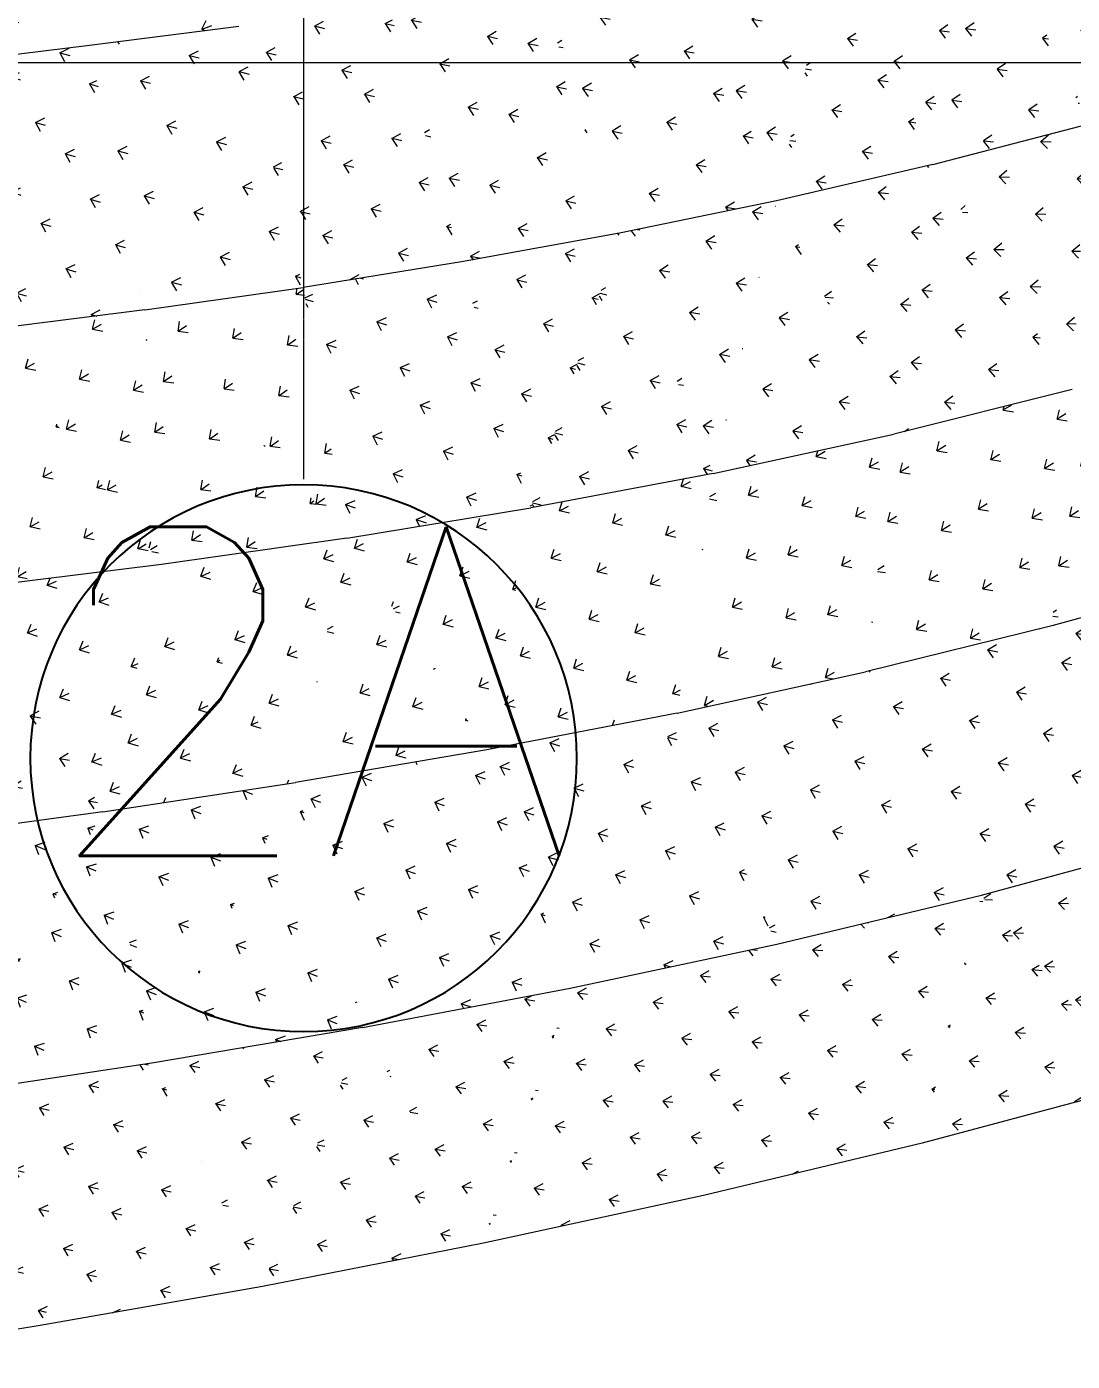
# Model space of a CAD drawing. Header units: millimetres. Extents: x 15878 to 679837, y -72324 to 391440.
# Drawn here: x 74673 to 79454, y -22512 to -16410 of the extents above; entities that cross this region are included whole.
import ezdxf

# ---------------------------------------------------------------- set-up
doc = ezdxf.new("R2010")
doc.units = ezdxf.units.MM
doc.linetypes.add('Grid Line__1_200_', pattern=[10.5, 6, -1.5, 1.5, -1.5])
for name, color, linetype, lineweight in [('A-ANNO-DIMS', 211, 'Continuous', 5), ('A-ANNO-DIMS-500', 211, 'Continuous', 5), ('A-ANNO-NOTE', 131, 'Continuous', 25), ('A-FLOR', 192, 'Continuous', 5), ('A-FLOR-PATT', 8, 'Continuous', 5), ('S-GRID', 1, 'Continuous', 5)]:
    doc.layers.add(name, color=color, linetype=linetype, lineweight=lineweight)
doc.styles.add('Arial', font='arial.ttf', dxfattribs={"width": 0.7, "height": 737.649701})
doc.styles.add('RomanS', font='romans__.ttf', dxfattribs={"height": 1504.746835})
doc.dimstyles.new('Linear_-_1_5mm_Arial', dxfattribs={"dimscale": 304.8, "dimtxt": 750, "dimasz": 1.64042, "dimexe": 1.64042, "dimexo": 0.0625, "dimgap": 0.82021, "dimtad": 1, "dimdec": 0, "dimzin": 0, "dimdsep": 46, "dimtxsty": 'Arial', "dimblk1": 'OBLIQUE', "dimblk2": 'OBLIQUE', "dimsah": 1, "dimcen": 0.09, "dimadec": 0, "dimazin": 0, "dimtfac": 1, "dimtdec": 4, "dimtix": 1, "dimtmove": 0, "dimatfit": 3, "dimfxl": 1.64042, "dimfxlon": 1, "dimtvp": 1, "dimtolj": 1, "dimtzin": 0, "dimarcsym": 2})

# ---------------------------------------------------------------- blocks, each defined once
blk = doc.blocks.new('DIMBLOCK22-1_F')
at = {"layer": 'A-ANNO-DIMS-500'}
for p, q in [((40689.3, -16073.8), (40689.3, -17073.8)), ((40689.3, -16573.8), (40689.3, -16073.8)), ((88339.3, -16073.8), (88339.3, -17073.8)), ((88339.3, -16573.8), (88339.3, -16073.8)), ((40689.3, -16573.8), (40939.3, -16323.8)), ((88339.3, -16573.8), (88589.3, -16323.8)), ((40689.3, -16573.8), (40439.3, -16823.8)), ((40689.3, -16573.8), (88339.3, -16573.8)), ((88339.3, -16573.8), (88089.3, -16823.8))]:
    blk.add_line(p, q, dxfattribs=at)
at = {"layer": 'A-ANNO-DIMS-500', "color": 0, "insert": (63533.5, -15366.9), "char_height": 737.65, "width": 2353.846, "attachment_point": 1, "line_spacing_factor": 0.938532, "style": 'Arial'}
blk.add_mtext('47650', dxfattribs=at)
blk = doc.blocks.new('_Oblique')
at = {"color": 0, "linetype": 'ByBlock', "lineweight": -2}
blk.add_line((-0.5, -0.5), (0.5, 0.5), dxfattribs=at)
blk = doc.blocks.new('DLN_Generic Grid Head - Scale-1_500-2074307-1_F')
at = {"layer": 'A-ANNO-NOTE'}
for start, end in [(360, 180), (180, 360)]:
    blk.add_arc((0, 2.5), 2.5, start, end, dxfattribs=at)

msp = doc.modelspace()

# ---------------------------------------------------------------- hatches: boundary and pattern name
at = {"layer": 'A-FLOR-PATT'}
h = msp.add_hatch(dxfattribs=at)
h.set_pattern_fill('FP_963', color=256, style=0, pattern_type=2)
h.set_pattern_definition([(355.011, (6857.22, 21296.62), (199.3587, 149.14593), [47.381, -309.992]), (310.999, (6857.22, 21296.62), (199.3582, 149.1453), [44.774, -194.022]), (36.801, (6857.22, 21296.62), (-156.6604, 180.2245), [46.683, -202.292])])
h.paths.add_polyline_path([(74960.7, -16494.8), (75109.3, -15292.5), (74506.9, -15384.7), (74651.5, -15738.5)], flags=0)
h = msp.add_hatch(dxfattribs=at)
h.set_pattern_fill('FP_952', color=256, style=0, pattern_type=2)
h.set_pattern_definition([(20.723, (-18040.18, -2803.78), (102.12684, 216.16077), [47.395, -310.078]), (338.886, (-18040.18, -2803.78), (102.12744, 216.15995), [46.674, -202.255]), (64.711, (-18040.18, -2803.78), (-232.2179, 89.67044), [44.826, -194.246])])
h.paths.add_polyline_path([(74960.7, -16494.8), (75642.5, -16407.2), (75109.3, -15292.5), (74971.5, -16407.2)], flags=0)
h = msp.add_hatch(dxfattribs=at)
h.set_pattern_fill('FP_951', color=256, style=0, pattern_type=2)
h.set_pattern_definition([(351.919, (10166.02, 22921.29), (207.60625, 138.06917), [47.331, -309.661]), (307.765, (10166.02, 22921.29), (207.60684, 138.06885), [44.65, -193.485]), (33.626, (10166.02, 22921.29), (-145.8405, 188.2534), [46.749, -202.578])])
h.paths.add_polyline_path([(74281.8, -16576.8), (74960.7, -16494.8), (74506.9, -15384.7), (74297.3, -16494.8)], flags=0)
h = msp.add_hatch(dxfattribs=at)
h.set_pattern_fill('FP_800', color=256, style=0, pattern_type=2)
h.set_pattern_definition([(354.339, (8555.1, 17934.57), (203.30206, 146.49425), [47.096, -308.126]), (309.602, (8555.1, 17934.57), (203.3015, 146.4945), [44.176, -191.431]), (35.775, (8555.1, 17934.57), (-150.1862, 181.53476), [46.984, -203.599])])
h.paths.add_polyline_path([(79525.7, -16854.8), (79713.9, -15654.1), (79048.3, -15820.1), (79454.4, -16700.3)], flags=0)
h = msp.add_hatch(dxfattribs=at)
h.set_pattern_fill('FP_803', color=256, style=0, pattern_type=2)
h.set_pattern_definition([(352.574, (9702.4, 19590.18), (207.48243, 140.69487), [47.117, -308.264]), (307.83, (9702.4, 19590.18), (207.4822, 140.69556), [44.303, -191.981]), (34.142, (9702.4, 19590.18), (-144.92006, 186.624), [47.004, -203.684])])
h.paths.add_polyline_path([(78817.1, -17040.2), (79048.3, -15820.1), (78374.6, -15966.2), (78639.6, -16609.3)], flags=0)
h = msp.add_hatch(dxfattribs=at)
h.set_pattern_fill('FP_789', color=256, style=0, pattern_type=2)
h.set_pattern_definition([(352.94, (10188.99, 19240.43), (207.27224, 141.8671), [46.99, -307.432]), (307.921, (10189, 19240.43), (207.2731, 141.8653), [44.074, -190.986]), (34.39, (10189, 19240.43), (-144.4639, 185.42685), [47.095, -204.078])])
h.paths.add_polyline_path([(78817.1, -17040.2), (79525.7, -16854.8), (79048.3, -15820.1), (78852.2, -16854.8)], flags=0)
h = msp.add_hatch(dxfattribs=at)
h.set_pattern_fill('FP_799', color=256, style=0, pattern_type=2)
h.set_pattern_definition([(350.965, (10805.45, 21165.1), (211.17163, 135.3403), [47.132, -308.358]), (306.199, (10805.45, 21165.1), (211.1716, 135.33845), [44.417, -192.476]), (32.656, (10805.45, 21165.1), (-139.9082, 191.16465), [47.029, -203.79])])
h.paths.add_polyline_path([(78102.4, -17206), (78374.6, -15966.2), (77695.1, -16095.4), (77883.6, -16609.3)], flags=0)
h = msp.add_hatch(dxfattribs=at)
h.set_pattern_fill('FP_787', color=256, style=0, pattern_type=2)
h.set_pattern_definition([(351.308, (11231.42, 20800.41), (210.9918, 136.44237), [47.014, -307.59]), (306.29, (11231.42, 20800.4), (210.9919, 136.44295), [44.205, -191.556]), (32.889, (11231.42, 20800.41), (-139.53786, 190.03276), [47.112, -204.153])])
h.paths.add_polyline_path([(78102.4, -17206), (78817.1, -17040.2), (78374.6, -15966.2), (78138.8, -17040.2)], flags=0)
h = msp.add_hatch(dxfattribs=at)
h.set_pattern_fill('FP_798', color=256, style=0, pattern_type=2)
h.set_pattern_definition([(349.478, (11910.08, 22660.22), (214.4972, 130.3051), [47.138, -308.398]), (304.676, (11910.08, 22660.22), (214.4965, 130.3063), [44.512, -192.883]), (31.279, (11910.08, 22660.22), (-135.0636, 195.2289), [47.058, -203.917])])
h.paths.add_polyline_path([(77383.1, -17353.9), (77695.1, -16095.4), (77011.8, -16210.1), (77141.4, -16609.3)], flags=0)
h = msp.add_hatch(dxfattribs=at)
h.set_pattern_fill('FP_786', color=256, style=0, pattern_type=2)
h.set_pattern_definition([(349.783, (12258.17, 22287.57), (214.3496, 131.2892), [47.035, -307.722]), (304.76, (12258.17, 22287.57), (214.3499, 131.2894), [44.325, -192.076]), (31.487, (12258.17, 22287.57), (-134.78034, 194.2162), [47.13, -204.232])])
h.paths.add_polyline_path([(77383.1, -17353.9), (78102.4, -17206), (77695.1, -16095.4), (77419.7, -17206)], flags=0)
h = msp.add_hatch(dxfattribs=at)
h.set_pattern_fill('FP_793', color=256, style=0, pattern_type=2)
h.set_pattern_definition([(348.081, (13063.67, 24075.29), (217.5672, 125.46714), [47.134, -308.374]), (303.225, (13063.67, 24075.3), (217.5675, 125.4659), [44.58, -193.179]), (29.971, (13063.67, 24075.3), (-130.2747, 198.89074), [47.091, -204.061])])
h.paths.add_polyline_path([(76660.7, -17485.3), (77011.8, -16210.1), (76326.9, -16313.1), (76411.2, -16609.3)], flags=0)
h = msp.add_hatch(dxfattribs=at)
h.set_pattern_fill('FP_788', color=256, style=0, pattern_type=2)
h.set_pattern_definition([(348.333, (13319.15, 23703.33), (217.4564, 126.28436), [47.049, -307.814]), (303.297, (13319.15, 23703.33), (217.455, 126.2858), [44.427, -192.515]), (30.145, (13319.15, 23703.33), (-130.0745, 198.0462), [47.15, -204.316])])
h.paths.add_polyline_path([(76660.7, -17485.3), (77383.1, -17353.9), (77011.8, -16210.1), (76765.8, -17103.5)], flags=0)
h = msp.add_hatch(dxfattribs=at)
h.set_pattern_fill('FP_794', color=256, style=0, pattern_type=2)
h.set_pattern_definition([(346.738, (14315.45, 25408.06), (220.4821, 120.68704), [47.118, -308.271]), (301.811, (14315.45, 25408.06), (220.4806, 120.689), [44.617, -193.339]), (28.695, (14315.45, 25408.06), (-125.4282, 202.2155), [47.128, -204.223])])
h.paths.add_polyline_path([(75936.8, -17601.9), (76326.9, -16313.1), (75642.5, -16407.2), (75692.3, -16609.3)], flags=0)
h = msp.add_hatch(dxfattribs=at)
h.set_pattern_fill('FP_785', color=256, style=0, pattern_type=2)
h.set_pattern_definition([(346.926, (14463.85, 25046.96), (220.4031, 121.299), [47.054, -307.851]), (301.865, (14463.85, 25046.96), (220.4026, 121.2994), [44.504, -192.849]), (28.826, (14463.85, 25046.96), (-125.3015, 201.5822), [47.171, -204.406])])
h.paths.add_polyline_path([(75936.8, -17601.9), (76660.7, -17485.3), (76326.9, -16313.1), (75972.1, -17485.3)], flags=0)
h = msp.add_hatch(dxfattribs=at)
h.set_pattern_fill('FP_796', color=256, style=0, pattern_type=2)
h.set_pattern_definition([(345.409, (15719.16, 26654.85), (223.3341, 115.801), [47.088, -308.074]), (300.388, (15719.16, 26654.85), (223.3335, 115.8007), [44.618, -193.346]), (27.407, (15719.16, 26654.85), (-120.3737, 205.273), [47.169, -204.401])])
h.paths.add_polyline_path([(75212.8, -17705.1), (75642.5, -16407.2), (74960.7, -16494.8), (74984.6, -16609.3)], flags=0)
h = msp.add_hatch(dxfattribs=at)
h.set_pattern_fill('FP_783', color=256, style=0, pattern_type=2)
h.set_pattern_definition([(345.521, (15746.97, 26316.02), (223.28963, 116.16754), [47.049, -307.82]), (300.42, (15746.97, 26316.02), (223.2903, 116.1653), [44.551, -193.053]), (27.486, (15746.97, 26316.02), (-120.31014, 204.8937), [47.194, -204.506])])
h.paths.add_polyline_path([(75212.8, -17705.1), (75936.8, -17601.9), (75642.5, -16407.2), (75247, -17601.9)], flags=0)
h = msp.add_hatch(dxfattribs=at)
h.set_pattern_fill('FP_792', color=256, style=0, pattern_type=2)
h.set_pattern_definition([(344.01, (17333.71, 27820.84), (226.25972, 110.48294), [47.046, -307.799]), (298.88, (17333.7, 27820.84), (226.2607, 110.4808), [44.589, -193.219]), (26.026, (17333.71, 27820.84), (-114.856, 208.2324), [47.211, -204.582])])
h.paths.add_polyline_path([(74489.2, -17796.2), (74960.7, -16494.8), (74282.7, -16582), (74287.3, -16609.3)], flags=0)
h = msp.add_hatch(dxfattribs=at)
h.set_pattern_fill('FP_781', color=256, style=0, pattern_type=2)
h.set_pattern_definition([(344.052, (17250.9, 27512.43), (226.2435, 110.62088), [47.031, -307.701]), (298.893, (17250.9, 27512.43), (226.24265, 110.6228), [44.564, -193.109]), (26.056, (17250.9, 27512.43), (-114.8351, 208.0888), [47.22, -204.62])])
h.paths.add_polyline_path([(74489.2, -17796.2), (75212.8, -17705.1), (74960.7, -16494.8), (74919.2, -16609.3)], flags=0)
h = msp.add_hatch(dxfattribs=at)
h.set_pattern_fill('FP_632', color=256, style=0, pattern_type=2)
h.set_pattern_definition([(358.694, (1828.3, 15886.55), (190.1736, 161.73257), [47.292, -309.406]), (314.415, (1828.3, 15886.55), (190.17514, 161.73014), [44.589, -193.219]), (40.379, (1828.3, 15886.55), (-166.43085, 169.8627), [46.809, -202.838])])
h.paths.add_polyline_path([(79454.4, -18069.2), (79525.7, -16854.8), (78817.1, -17040.2), (79048.3, -17413.4)], flags=0)
h = msp.add_hatch(dxfattribs=at)
h.set_pattern_fill('FP_635', color=256, style=0, pattern_type=2)
h.set_pattern_definition([(354.599, (6031.37, 19119.59), (201.91075, 148.12464), [47.188, -308.723]), (310.004, (6031.37, 19119.59), (201.9093, 148.1262), [44.457, -192.649]), (36.264, (6031.37, 19119.59), (-152.4195, 181.62575), [46.953, -203.464])])
h.paths.add_polyline_path([(78638.7, -18272.7), (78817.1, -17040.2), (78102.4, -17206), (78374.6, -17747.5)], flags=0)
h = msp.add_hatch(dxfattribs=at)
h.set_pattern_fill('FP_621', color=256, style=0, pattern_type=2)
h.set_pattern_definition([(354.735, (6143.1, 18663.89), (201.83856, 148.5576), [47.144, -308.439]), (310.039, (6143.1, 18663.89), (201.8391, 148.5579), [44.373, -192.284]), (36.354, (6143.1, 18663.89), (-152.2436, 181.18654), [46.99, -203.625])])
h.paths.add_polyline_path([(78638.7, -18272.7), (79454.4, -18069.2), (78817.1, -17040.2)], flags=0)
h = msp.add_hatch(dxfattribs=at)
h.set_pattern_fill('FP_631', color=256, style=0, pattern_type=2)
h.set_pattern_definition([(350.508, (10485.7, 21961.14), (212.5887, 133.72794), [47.064, -307.912]), (305.575, (10485.7, 21961.14), (212.5904, 133.7244), [44.323, -192.066]), (32.171, (10485.7, 21961.14), (-137.52375, 192.2681), [47.091, -204.06])])
h.paths.add_polyline_path([(77812.8, -18452.1), (78102.4, -17206), (77383.1, -17353.9), (77766.7, -18334.5)], flags=0)
h = msp.add_hatch(dxfattribs=at)
h.set_pattern_fill('FP_619', color=256, style=0, pattern_type=2)
h.set_pattern_definition([(350.603, (10506.27, 21536.9), (212.53835, 134.0336), [47.03, -307.693]), (305.6, (10506.27, 21536.9), (212.539, 134.0324), [44.264, -191.81]), (32.237, (10506.27, 21536.9), (-137.4251, 191.95076), [47.113, -204.158])])
h.paths.add_polyline_path([(77812.8, -18452.1), (78638.7, -18272.7), (78102.4, -17206)], flags=0)
h = msp.add_hatch(dxfattribs=at)
h.set_pattern_fill('FP_630', color=256, style=0, pattern_type=2)
h.set_pattern_definition([(346.436, (15113.52, 24392.39), (222.10132, 118.70307), [46.92, -306.972]), (301.152, (15113.52, 24392.4), (222.0994, 118.7059), [44.191, -191.496]), (28.123, (15113.52, 24392.39), (-121.9225, 201.7012), [47.218, -204.613])])
h.paths.add_polyline_path([(76978.3, -18609.7), (77383.1, -17353.9), (76660.7, -17485.3), (76765.8, -17857.5)], flags=0)
h = msp.add_hatch(dxfattribs=at)
h.set_pattern_fill('FP_618', color=256, style=0, pattern_type=2)
h.set_pattern_definition([(346.495, (15052.47, 24016.74), (222.0683, 118.8969), [46.897, -306.826]), (301.167, (15052.47, 24016.74), (222.0678, 118.8982), [44.155, -191.337]), (28.165, (15052.47, 24016.74), (-121.87446, 201.50224), [47.23, -204.664])])
h.paths.add_polyline_path([(76978.3, -18609.7), (77812.8, -18452.1), (77383.1, -17353.9)], flags=0)
h = msp.add_hatch(dxfattribs=at)
h.set_pattern_fill('FP_628', color=256, style=0, pattern_type=2)
h.set_pattern_definition([(342.41, (19826.55, 26405.32), (230.34858, 103.27566), [46.758, -305.915]), (296.763, (19826.55, 26405.32), (230.34865, 103.2754), [44.069, -190.964]), (24.149, (19826.55, 26405.32), (-105.8362, 209.8548), [47.333, -205.108])])
h.paths.add_polyline_path([(76136.7, -18747.6), (76660.7, -17485.3), (75936.8, -17601.9)], flags=0)
h = msp.add_hatch(dxfattribs=at)
h.set_pattern_fill('FP_620', color=256, style=0, pattern_type=2)
h.set_pattern_definition([(342.437, (19694.62, 26093.89), (230.334, 103.36606), [46.747, -305.844]), (296.77, (19694.62, 26093.9), (230.334, 103.3653), [44.052, -190.891]), (24.169, (19694.62, 26093.89), (-105.8209, 209.7622), [47.337, -205.127])])
h.paths.add_polyline_path([(76136.7, -18747.6), (76978.3, -18609.7), (76660.7, -17485.3)], flags=0)
h = msp.add_hatch(dxfattribs=at)
h.set_pattern_fill('FP_627', color=256, style=0, pattern_type=2)
h.set_pattern_definition([(34.582, (-27127.28, -18675.24), (40.02643, 231.64217), [46.773, -306.012]), (352.852, (-27127.28, -18675.24), (40.0249, 231.6419), [47.323, -205.065]), (80.197, (-27127.28, -18675.24), (-250.4265, 31.40443), [44.076, -190.998])])
h.paths.add_polyline_path([(76136.7, -18747.6), (75936.8, -17601.9), (75212.8, -17705.1)], flags=0)
h = msp.add_hatch(dxfattribs=at)
h.set_pattern_fill('FP_625', color=256, style=0, pattern_type=2)
h.set_pattern_definition([(30.216, (-25566.55, -13025.18), (59.49454, 228.2924), [46.966, -307.273]), (348.535, (-25566.55, -13025.18), (59.4945, 228.2916), [47.182, -204.455]), (75.393, (-25566.55, -13025.18), (-246.6151, 50.0179), [44.234, -191.682])])
h.paths.add_polyline_path([(75289.6, -18868.3), (75212.8, -17705.1), (74489.2, -17796.2)], flags=0)
h = msp.add_hatch(dxfattribs=at)
h.set_pattern_fill('FP_617', color=256, style=0, pattern_type=2)
h.set_pattern_definition([(34.582, (-27154.07, -18673.18), (40.02396, 231.64047), [46.773, -306.01]), (352.852, (-27154.07, -18673.18), (40.0237, 231.64004), [47.323, -205.066]), (80.197, (-27154.07, -18673.18), (-250.42734, 31.4056), [44.076, -190.997])])
h.paths.add_polyline_path([(75289.6, -18868.3), (76136.7, -18747.6), (75212.8, -17705.1)], flags=0)
h = msp.add_hatch(dxfattribs=at)
h.set_pattern_fill('FP_616', color=256, style=0, pattern_type=2)
h.set_pattern_definition([(30.198, (-25617.04, -12989.36), (59.50618, 228.2318), [46.96, -307.235]), (348.523, (-25617.04, -12989.36), (59.5043, 228.23275), [47.185, -204.469]), (75.387, (-25617.04, -12989.36), (-246.62144, 50.0747), [44.224, -191.638])])
h.paths.add_polyline_path([(74438.5, -18974), (75289.6, -18868.3), (74489.2, -17796.2)], flags=0)
h = msp.add_hatch(dxfattribs=at)
h.set_pattern_fill('FP_461', color=256, style=0, pattern_type=2)
h.set_pattern_definition([(31.514, (-23350.58, -20134.11), (56.92646, 226.31323), [47.122, -308.292]), (350.645, (-23350.58, -20134.11), (56.9284, 226.31215), [46.76, -202.625]), (75.88, (-23350.58, -20134.11), (-246.0669, 40.5387), [43.756, -189.607])])
h.paths.add_polyline_path([(79361.2, -19149.9), (79454.4, -18069.2), (78638.7, -18272.7), (79038.8, -18758.5)], flags=0)
h = msp.add_hatch(dxfattribs=at)
h.set_pattern_fill('FP_464', color=256, style=0, pattern_type=2)
h.set_pattern_definition([(33.218, (-23487.88, -22750.5), (50.01004, 227.51562), [47.103, -308.169]), (352.422, (-23487.88, -22750.5), (50.0096, 227.516), [46.76, -202.625]), (77.603, (-23487.88, -22750.5), (-247.2064, 32.88815), [43.678, -189.27])])
h.paths.add_polyline_path([(79361.2, -19149.9), (80203.6, -18915.5), (79454.4, -18069.2), (79381.4, -18915.5)], flags=0)
h = msp.add_hatch(dxfattribs=at)
h.set_pattern_fill('FP_462', color=256, style=0, pattern_type=2)
h.set_pattern_definition([(29.79, (-23248.24, -17371.1), (63.73885, 224.79277), [47.128, -308.335]), (348.861, (-23248.24, -17371.1), (63.7393, 224.792), [46.772, -202.678]), (74.169, (-23248.24, -17371.1), (-244.75016, 48.193), [43.81, -189.844])])
h.paths.add_polyline_path([(78508.5, -19359.9), (78638.7, -18272.7), (77812.8, -18452.1), (78102.7, -18830.4)], flags=0)
h = msp.add_hatch(dxfattribs=at)
h.set_pattern_fill('FP_457', color=256, style=0, pattern_type=2)
h.set_pattern_definition([(31.48, (-23475.19, -19957.22), (56.94866, 226.19436), [47.112, -308.231]), (350.624, (-23475.19, -19957.22), (56.9507, 226.19385), [46.768, -202.66]), (75.868, (-23475.19, -19957.22), (-246.09566, 40.63467), [43.735, -189.518])])
h.paths.add_polyline_path([(78508.5, -19359.9), (79361.2, -19149.9), (78638.7, -18272.7), (78533.6, -19149.9)], flags=0)
h = msp.add_hatch(dxfattribs=at)
h.set_pattern_fill('FP_460', color=256, style=0, pattern_type=2)
h.set_pattern_definition([(28.12, (-23057.05, -14617.65), (70.41215, 223.22453), [47.144, -308.438]), (347.116, (-23057.05, -14617.65), (70.408, 223.2256), [46.777, -202.702]), (72.494, (-23057.05, -14617.65), (-243.19815, 55.6288), [43.887, -190.179])])
h.paths.add_polyline_path([(77646.7, -19547.7), (77812.8, -18452.1), (76978.3, -18609.7)], flags=0)
h = msp.add_hatch(dxfattribs=at)
h.set_pattern_fill('FP_450', color=256, style=0, pattern_type=2)
h.set_pattern_definition([(29.797, (-23373.34, -17170.58), (63.73506, 224.81757), [47.13, -308.348]), (348.865, (-23373.34, -17170.58), (63.7367, 224.8163), [46.77, -202.671]), (74.172, (-23373.34, -17170.58), (-244.74593, 48.171), [43.814, -189.862])])
h.paths.add_polyline_path([(77646.7, -19547.7), (78508.5, -19359.9), (77812.8, -18452.1), (77675.2, -19359.9)], flags=0)
h = msp.add_hatch(dxfattribs=at)
h.set_pattern_fill('FP_463', color=256, style=0, pattern_type=2)
h.set_pattern_definition([(26.499, (-22779.71, -11876.58), (76.96338, 221.59833), [47.168, -308.594]), (345.405, (-22779.71, -11876.58), (76.96316, 221.5992), [46.776, -202.697]), (70.847, (-22779.71, -11876.58), (-241.42207, 62.8655), [43.984, -190.599])])
h.paths.add_polyline_path([(76777.4, -19715.4), (76978.3, -18609.7), (76136.7, -18747.6), (76765.8, -19697.9)], flags=0)
h = msp.add_hatch(dxfattribs=at)
h.set_pattern_fill('FP_448', color=256, style=0, pattern_type=2)
h.set_pattern_definition([(28.164, (-23184.5, -14394.53), (70.38608, 223.37565), [47.155, -308.513]), (347.143, (-23184.5, -14394.53), (70.3868, 223.375), [46.767, -202.657]), (72.51, (-23184.5, -14394.53), (-243.1706, 55.5012), [43.913, -190.29])])
h.paths.add_polyline_path([(76777.4, -19715.4), (77646.7, -19547.7), (76978.3, -18609.7), (76800.9, -19586.3)], flags=0)
h = msp.add_hatch(dxfattribs=at)
h.set_pattern_fill('FP_459', color=256, style=0, pattern_type=2)
h.set_pattern_definition([(24.917, (-22417.4, -9148.94), (83.42746, 219.89548), [47.199, -308.796]), (343.723, (-22417.4, -9148.94), (83.4254, 219.8953), [46.768, -202.661]), (69.224, (-22417.4, -9148.94), (-239.432, 69.91017), [44.098, -191.091])])
h.paths.add_polyline_path([(75901.9, -19865.3), (76136.7, -18747.6), (75289.6, -18868.3), (75730.5, -19586.3)], flags=0)
h = msp.add_hatch(dxfattribs=at)
h.set_pattern_fill('FP_447', color=256, style=0, pattern_type=2)
h.set_pattern_definition([(26.573, (-22909.9, -11631.15), (76.93066, 221.85456), [47.187, -308.72]), (345.452, (-22909.9, -11631.15), (76.9286, 221.85546), [46.758, -202.618]), (70.876, (-22909.9, -11631.15), (-241.3814, 62.6409), [44.028, -190.787])])
h.paths.add_polyline_path([(75901.9, -19865.3), (76777.4, -19715.4), (76136.7, -18747.6), (75933.4, -19715.4)], flags=0)
h = msp.add_hatch(dxfattribs=at)
h.set_pattern_fill('FP_458', color=256, style=0, pattern_type=2)
h.set_pattern_definition([(23.367, (-21969.62, -6434.49), (89.8229, 218.09603), [47.235, -309.036]), (342.063, (-21969.62, -6434.49), (89.8229, 218.0955), [46.753, -202.595]), (67.615, (-21969.62, -6434.49), (-237.2275, 76.79475), [44.225, -191.643])])
h.paths.add_polyline_path([(75021.4, -19999.5), (75289.6, -18868.3), (74438.5, -18974), (74786.6, -19586.3)], flags=0)
h = msp.add_hatch(dxfattribs=at)
h.set_pattern_fill('FP_449', color=256, style=0, pattern_type=2)
h.set_pattern_definition([(25.018, (-22549.52, -8881.05), (83.3855, 220.24), [47.224, -308.962]), (343.786, (-22549.52, -8881.05), (83.3871, 220.2391), [46.743, -202.553]), (69.262, (-22549.52, -8881.05), (-239.38046, 69.61165), [44.156, -191.341])])
h.paths.add_polyline_path([(75021.4, -19999.5), (75901.9, -19865.3), (75289.6, -18868.3), (75053.2, -19865.3)], flags=0)
h = msp.add_hatch(dxfattribs=at)
h.set_pattern_fill('FP_293', color=256, style=0, pattern_type=2)
h.set_pattern_definition([(352.818, (7731.23, 19160.93), (207.95607, 141.25126), [46.915, -306.939]), (307.653, (7731.23, 19160.93), (207.9563, 141.2522), [43.929, -190.358]), (34.185, (7731.23, 19160.93), (-143.11804, 185.4927), [47.136, -204.256])])
h.paths.add_polyline_path([(79965.3, -20130.1), (80203.6, -18915.5), (79361.2, -19149.9), (79630.1, -19586.3)], flags=0)
h = msp.add_hatch(dxfattribs=at)
h.set_pattern_fill('FP_446', color=256, style=0, pattern_type=2)
h.set_pattern_definition([(349.118, (11363.76, 24053.54), (215.72833, 126.66193), [47.125, -308.313]), (304.529, (11363.76, 24053.54), (215.72925, 126.6598), [44.1, -191.099]), (30.419, (11363.76, 24053.54), (-133.3182, 193.76374), [46.906, -203.258])])
h.paths.add_polyline_path([(74137.5, -20120.2), (75021.4, -19999.5), (74438.5, -18974), (74169.2, -19999.5)], flags=0)
h = msp.add_hatch(dxfattribs=at)
h.set_pattern_fill('FP_292', color=256, style=0, pattern_type=2)
h.set_pattern_definition([(349.667, (10785.18, 21483.66), (215.55902, 130.1177), [46.846, -306.486]), (304.31, (10785.18, 21483.66), (215.55885, 130.1176), [43.923, -190.331]), (31.116, (10785.18, 21483.66), (-132.0403, 193.4947), [47.21, -204.576])])
h.paths.add_polyline_path([(79038.8, -20380.2), (79361.2, -19149.9), (78508.5, -19359.9), (78626.1, -19586.3)], flags=0)
h = msp.add_hatch(dxfattribs=at)
h.set_pattern_fill('FP_294', color=256, style=0, pattern_type=2)
h.set_pattern_definition([(349.874, (11003.65, 20996.36), (215.40904, 130.79045), [46.761, -305.933]), (304.355, (11003.65, 20996.36), (215.4092, 130.7886), [43.788, -189.75]), (31.265, (11003.65, 20996.36), (-131.7912, 192.79874), [47.251, -204.755])])
h.paths.add_polyline_path([(79038.8, -20380.2), (79965.3, -20130.1), (79361.2, -19149.9), (79246.8, -19586.3)], flags=0)
h = msp.add_hatch(dxfattribs=at)
h.set_pattern_fill('FP_289', color=256, style=0, pattern_type=2)
h.set_pattern_definition([(346.666, (13768.21, 23570.27), (222.20013, 119.1928), [46.776, -306.031]), (301.123, (13768.2, 23570.27), (222.20015, 119.1916), [43.928, -190.355]), (28.21, (13768.2, 23570.27), (-121.0961, 200.5596), [47.278, -204.872])])
h.paths.add_polyline_path([(78102.7, -20604.8), (78508.5, -19359.9), (77646.7, -19547.7), (77663.4, -19586.3)], flags=0)
h = msp.add_hatch(dxfattribs=at)
h.set_pattern_fill('FP_284', color=256, style=0, pattern_type=2)
h.set_pattern_definition([(346.865, (13945.59, 23096.4), (222.06095, 119.84906), [46.693, -305.486]), (301.169, (13945.59, 23096.4), (222.0605, 119.8483), [43.8, -189.802]), (28.356, (13945.59, 23096.4), (-120.90395, 199.88084), [47.313, -205.025])])
h.paths.add_polyline_path([(78102.7, -20604.8), (79038.8, -20380.2), (78508.5, -19359.9), (78434.7, -19586.3)], flags=0)
h = msp.add_hatch(dxfattribs=at)
h.set_pattern_fill('FP_290', color=256, style=0, pattern_type=2)
h.set_pattern_definition([(343.827, (16649.53, 25439.31), (227.93154, 108.59596), [46.707, -305.581]), (298.108, (16649.53, 25439.31), (227.931, 108.5971), [43.943, -190.419]), (25.475, (16649.53, 25439.31), (-110.4148, 206.7216), [47.34, -205.139])])
h.paths.add_polyline_path([(77158.7, -20806), (77646.7, -19547.7), (76777.4, -19715.4), (76978.3, -20289.9)], flags=0)
h = msp.add_hatch(dxfattribs=at)
h.set_pattern_fill('FP_285', color=256, style=0, pattern_type=2)
h.set_pattern_definition([(344.015, (16785.67, 24983.94), (227.80563, 109.22594), [46.627, -305.053]), (298.152, (16785.67, 24983.94), (227.8069, 109.2233), [43.823, -189.901]), (25.616, (16785.67, 24983.94), (-110.2751, 206.07354), [47.369, -205.268])])
h.paths.add_polyline_path([(77158.7, -20806), (78102.7, -20604.8), (77646.7, -19547.7), (77581.7, -19715.4)], flags=0)
h = msp.add_hatch(dxfattribs=at)
h.set_pattern_fill('FP_288', color=256, style=0, pattern_type=2)
h.set_pattern_definition([(341.157, (19407.38, 27111.75), (232.8237, 98.4191), [46.639, -305.137]), (295.272, (19407.38, 27111.75), (232.8229, 98.4205), [43.964, -190.511]), (22.915, (19407.38, 27111.75), (-100.1013, 212.034), [47.395, -205.376])])
h.paths.add_polyline_path([(76208.6, -20986.1), (76777.4, -19715.4), (75901.9, -19865.3), (76136.7, -20723.3)], flags=0)
h = msp.add_hatch(dxfattribs=at)
h.set_pattern_fill('FP_278', color=256, style=0, pattern_type=2)
h.set_pattern_definition([(341.331, (19501.94, 26680.38), (232.713, 99.01107), [46.563, -304.636]), (295.314, (19501.94, 26680.38), (232.7129, 99.0102), [43.854, -190.035]), (23.048, (19501.94, 26680.38), (-100.0062, 211.4303), [47.419, -205.481])])
h.paths.add_polyline_path([(76208.6, -20986.1), (77158.7, -20806), (76777.4, -19715.4), (76710.3, -19865.3)], flags=0)
h = msp.add_hatch(dxfattribs=at)
h.set_pattern_fill('FP_291', color=256, style=0, pattern_type=2)
h.set_pattern_definition([(338.662, (22027.92, 28608.94), (236.95238, 88.7416), [46.573, -304.7]), (292.621, (22027.92, 28608.94), (236.953, 88.73885), [43.989, -190.619]), (20.531, (22027.92, 28608.94), (-90.2382, 216.5595), [47.442, -205.582])])
h.paths.add_polyline_path([(75254.1, -21147.1), (75901.9, -19865.3), (75021.4, -19999.5)], flags=0)
h = msp.add_hatch(dxfattribs=at)
h.set_pattern_fill('FP_275', color=256, style=0, pattern_type=2)
h.set_pattern_definition([(338.819, (22080.4, 28207.42), (236.85804, 89.28427), [46.502, -304.235]), (292.66, (22080.4, 28207.42), (236.8586, 89.28255), [43.89, -190.191]), (20.654, (22080.4, 28207.42), (-90.1838, 216.01165), [47.461, -205.666])])
h.paths.add_polyline_path([(75254.1, -21147.1), (76208.6, -20986.1), (75901.9, -19865.3), (75746.2, -20173.4)], flags=0)
h = msp.add_hatch(dxfattribs=at)
h.set_pattern_fill('FP_287', color=256, style=0, pattern_type=2)
h.set_pattern_definition([(336.343, (24503.95, 29951.42), (240.40168, 79.61482), [46.506, -304.267]), (290.157, (24503.95, 29951.42), (240.4023, 79.6122), [44.015, -190.73]), (18.323, (24503.95, 29951.42), (-80.892, 220.3675), [47.483, -205.759])])
h.paths.add_polyline_path([(74296.9, -21291.2), (75021.4, -19999.5), (74137.5, -20120.2)], flags=0)
h = msp.add_hatch(dxfattribs=at)
h.set_pattern_fill('FP_274', color=256, style=0, pattern_type=2)
h.set_pattern_definition([(336.481, (24513.6, 29585.67), (240.32255, 80.10067), [46.443, -303.849]), (290.192, (24513.6, 29585.67), (240.3236, 80.0986), [43.928, -190.357]), (18.433, (24513.6, 29585.67), (-80.8681, 219.88635), [47.498, -205.823])])
h.paths.add_polyline_path([(74296.9, -21291.2), (75254.1, -21147.1), (75021.4, -19999.5), (74843.5, -20316.7)], flags=0)
h = msp.add_hatch(dxfattribs=at)
h.set_pattern_fill('FP_127', color=256, style=0, pattern_type=2)
h.set_pattern_definition([(357.052, (18548.84, 5780.98), (206.43415, 135.3493), [46.296, -302.893]), (312.866, (18548.84, 5780.98), (206.4342, 135.35), [39.219, -169.948]), (33.251, (18548.84, 5780.98), (-142.2926, 153.30797), [46.284, -200.565])])
h.paths.add_polyline_path([(79757.8, -21250.5), (79965.3, -20130.1), (79038.8, -20380.2)], flags=0)
h = msp.add_hatch(dxfattribs=at)
h.set_pattern_fill('FP_125', color=256, style=0, pattern_type=2)
h.set_pattern_definition([(354.925, (20051.14, 7637.06), (211.34503, 128.34664), [46.256, -302.629]), (310.54, (20051.14, 7637.06), (211.3461, 128.3442), [39.281, -170.219]), (31.269, (20051.14, 7637.06), (-136.17005, 159.2099), [46.362, -200.902])])
h.paths.add_polyline_path([(78767.2, -21514.2), (79038.8, -20380.2), (78102.7, -20604.8)], flags=0)
h = msp.add_hatch(dxfattribs=at)
h.set_pattern_fill('FP_129', color=256, style=0, pattern_type=2)
h.set_pattern_definition([(355.351, (20638.59, 7104.78), (211.27322, 129.6847), [46.081, -301.482]), (310.568, (20638.6, 7104.78), (211.2742, 129.6837), [38.963, -168.841]), (31.542, (20638.59, 7104.78), (-135.1447, 157.8557), [46.481, -201.419])])
h.paths.add_polyline_path([(78767.2, -21514.2), (79757.8, -21250.5), (79038.8, -20380.2)], flags=0)
h = msp.add_hatch(dxfattribs=at)
h.set_pattern_fill('FP_126', color=256, style=0, pattern_type=2)
h.set_pattern_definition([(352.891, (21481.02, 9447.1), (215.77577, 121.66546), [46.215, -302.363]), (308.293, (21481.02, 9447.1), (215.7762, 121.6648), [39.372, -170.61]), (29.417, (21481.02, 9447.1), (-130.1243, 164.80325), [46.446, -201.267])])
h.paths.add_polyline_path([(77768.2, -21753.9), (78102.7, -20604.8), (77158.7, -20806)], flags=0)
h = msp.add_hatch(dxfattribs=at)
h.set_pattern_fill('FP_120', color=256, style=0, pattern_type=2)
h.set_pattern_definition([(353.338, (22061.5, 8905.03), (215.69932, 123.05518), [46.033, -301.173]), (308.336, (22061.5, 8905.03), (215.7, 123.0537), [39.044, -169.19]), (29.704, (22061.5, 8905.03), (-129.1613, 163.3359), [46.562, -201.77])])
h.paths.add_polyline_path([(77768.2, -21753.9), (78767.2, -21514.2), (78102.7, -20604.8)], flags=0)
h = msp.add_hatch(dxfattribs=at)
h.set_pattern_fill('FP_124', color=256, style=0, pattern_type=2)
h.set_pattern_definition([(350.943, (22853.29, 11215.98), (219.79555, 115.27467), [46.173, -302.084]), (306.118, (22853.3, 11215.98), (219.7956, 115.2736), [39.481, -171.085]), (27.675, (22853.29, 11215.98), (-124.11825, 170.0973), [46.536, -201.654])])
h.paths.add_polyline_path([(76762.4, -21971.6), (77158.7, -20806), (76208.6, -20986.1)], flags=0)
h = msp.add_hatch(dxfattribs=at)
h.set_pattern_fill('FP_122', color=256, style=0, pattern_type=2)
h.set_pattern_definition([(351.402, (23417.68, 10665.72), (219.71265, 116.6912), [45.987, -300.869]), (306.175, (23417.68, 10665.72), (219.7138, 116.6907), [39.15, -169.65]), (27.973, (23417.68, 10665.72), (-123.2447, 168.54696), [46.646, -202.132])])
h.paths.add_polyline_path([(76762.4, -21971.6), (77768.2, -21753.9), (77158.7, -20806), (76765.8, -21961.3)], flags=0)
h = msp.add_hatch(dxfattribs=at)
h.set_pattern_fill('FP_123', color=256, style=0, pattern_type=2)
h.set_pattern_definition([(349.071, (24183.9, 12946.16), (223.4629, 109.1284), [46.126, -301.781]), (304.008, (24183.9, 12946.16), (223.4638, 109.1286), [39.603, -171.612]), (26.028, (24183.9, 12946.16), (-118.1323, 175.09), [46.629, -202.058])])
h.paths.add_polyline_path([(75750.8, -22169.1), (76208.6, -20986.1), (75254.1, -21147.1)], flags=0)
h = msp.add_hatch(dxfattribs=at)
h.set_pattern_fill('FP_111', color=256, style=0, pattern_type=2)
h.set_pattern_definition([(349.535, (24724.99, 12390.73), (223.37333, 110.5556), [45.94, -300.56]), (304.078, (24724.99, 12390.73), (223.3721, 110.5587), [39.274, -170.186]), (26.333, (24724.99, 12390.73), (-117.36405, 173.4907), [46.732, -202.504])])
h.paths.add_polyline_path([(75750.8, -22169.1), (76762.4, -21971.6), (76208.6, -20986.1), (75827.3, -21971.6)], flags=0)
h = msp.add_hatch(dxfattribs=at)
h.set_pattern_fill('FP_118', color=256, style=0, pattern_type=2)
h.set_pattern_definition([(347.268, (25489.31, 14637.65), (226.8264, 103.18977), [46.075, -301.446]), (301.956, (25489.3, 14637.65), (226.8266, 103.1876), [39.73, -172.163]), (24.462, (25489.31, 14637.65), (-112.1494, 179.78094), [46.724, -202.471])])
h.paths.add_polyline_path([(74735, -22348.5), (75254.1, -21147.1), (74296.9, -21291.2)], flags=0)
h = msp.add_hatch(dxfattribs=at)
h.set_pattern_fill('FP_112', color=256, style=0, pattern_type=2)
h.set_pattern_definition([(347.73, (26001.21, 14081.29), (226.72886, 104.61048), [45.89, -300.232]), (302.036, (26001.2, 14081.29), (226.729, 104.6116), [39.408, -170.766]), (24.768, (26001.2, 14081.29), (-111.48596, 178.1679), [46.818, -202.88])])
h.paths.add_polyline_path([(74735, -22348.5), (75750.8, -22169.1), (75254.1, -21147.1), (74812.5, -22169.1)], flags=0)
h = msp.add_hatch(dxfattribs=at)
h.set_pattern_fill('FP_110', color=256, style=0, pattern_type=2)
h.set_pattern_definition([(345.98, (27263.67, 15736.14), (229.8172, 98.8201), [45.835, -299.874]), (300.044, (27263.67, 15736.14), (229.8169, 98.8207), [39.545, -171.363]), (23.267, (27263.67, 15736.14), (-105.5924, 182.5721), [46.906, -203.257])])
h.paths.add_polyline_path([(73716.1, -22511.8), (74735, -22348.5), (74296.9, -21291.2), (73793.8, -22348.5)], flags=0)

# ---------------------------------------------------------------- linework, layer by layer
at = {"layer": 'A-FLOR'}
for p, q in [((74960.7, -16494.8), (75642.5, -16407.2)), ((74281.8, -16576.8), (74960.7, -16494.8)), ((78817.1, -17040.2), (79525.7, -16854.8)), ((78817.1, -17040.2), (78102.4, -17206)), ((78102.4, -17206), (77383.1, -17353.9)), ((78102.4, -17206), (78102.4, -17206)), ((77383.1, -17353.9), (76660.7, -17485.3)), ((76660.7, -17485.3), (75936.8, -17601.9)), ((76660.7, -17485.3), (76660.7, -17485.3)), ((75212.8, -17705.1), (75936.8, -17601.9)), ((75212.8, -17705.1), (74489.2, -17796.2)), ((79454.4, -18069.2), (78638.7, -18272.7)), ((77812.8, -18452.1), (78638.7, -18272.7)), ((77812.8, -18452.1), (76978.3, -18609.7)), ((76136.7, -18747.6), (76978.3, -18609.7)), ((76136.7, -18747.6), (75289.6, -18868.3)), ((75289.6, -18868.3), (74438.5, -18974)), ((80203.6, -18915.5), (79361.2, -19149.9)), ((79361.2, -19149.9), (78508.5, -19359.9)), ((77646.7, -19547.7), (78508.5, -19359.9)), ((77646.7, -19547.7), (76777.4, -19715.4)), ((76777.4, -19715.4), (75901.9, -19865.3)), ((75021.4, -19999.5), (75901.9, -19865.3)), ((75021.4, -19999.5), (74137.5, -20120.2)), ((79038.8, -20380.2), (79965.3, -20130.1)), ((78102.7, -20604.8), (79038.8, -20380.2)), ((77158.7, -20806), (78102.7, -20604.8)), ((76208.6, -20986.1), (77158.7, -20806)), ((76208.6, -20986.1), (75254.1, -21147.1)), ((75254.1, -21147.1), (74296.9, -21291.2)), ((79757.8, -21250.5), (78767.2, -21514.2)), ((78767.2, -21514.2), (77768.2, -21753.9)), ((77768.2, -21753.9), (76762.4, -21971.6)), ((76762.4, -21971.6), (75750.8, -22169.1)), ((75750.8, -22169.1), (74735, -22348.5)), ((74735, -22348.5), (73716.1, -22511.8))]:
    msp.add_line(p, q, dxfattribs=at)
at = {"layer": 'S-GRID', "color": 254, "linetype": 'Grid Line__1_200_'}
msp.add_line((75939.3, -5978.8), (75939.3, -18478.8), dxfattribs=at)

# ---------------------------------------------------------------- block references
at = {"layer": 'A-ANNO-NOTE', "xscale": 500, "yscale": 500, "zscale": 500}
msp.add_blockref('DLN_Generic Grid Head - Scale-1_500-2074307-1_F', (75939.3, -21004.3), dxfattribs=at)

# ---------------------------------------------------------------- texts
at = {"layer": 'A-ANNO-NOTE', "lineweight": 5, "insert": (75946.3, -18695.9), "char_height": 1504.75, "width": 3258, "attachment_point": 2, "line_spacing_factor": 0.964689, "style": 'RomanS'}
msp.add_mtext('2A', dxfattribs=at)

# ---------------------------------------------------------------- dimensions: what is measured, and where the dimension line sits
at = {"layer": 'A-ANNO-DIMS'}
dim = msp.add_linear_dim(base=(88339.3, -16573.8), p1=(40689.3, -16073.8), p2=(88339.3, -16073.8), dimstyle='Linear_-_1_5mm_Arial', override={"dimpost": '<>', "dimfxl": 47650}, dxfattribs=at)
dim.commit()
dim.dimension.update_dxf_attribs({"geometry": 'DIMBLOCK22-1_F', "text_midpoint": (64514.3, -15947.2)})

doc.saveas('drawing.dxf')
